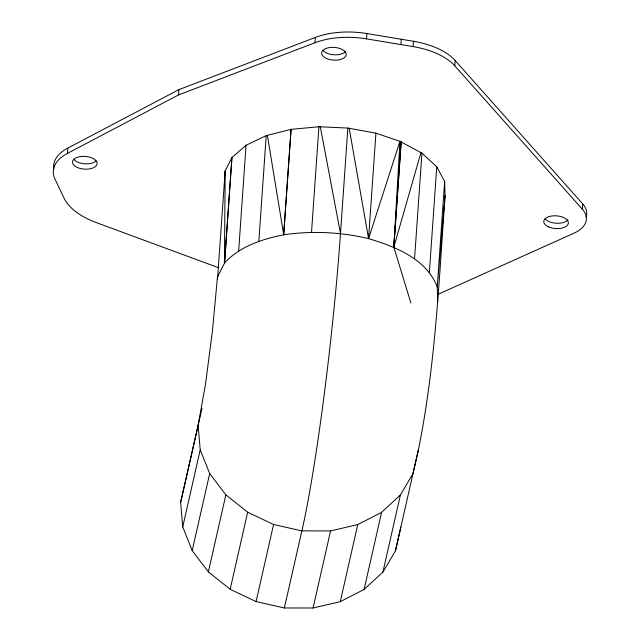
<?xml version="1.0" encoding="UTF-8"?>
<svg xmlns="http://www.w3.org/2000/svg" width="640" height="640" viewBox="0 0 640 640"><rect width="100%" height="100%" fill="white"/><g stroke="black" fill="none" stroke-linecap="round" stroke-linejoin="round"><path stroke-width="0.96" d="M395.448 550.832L418.344 450.048C435.376 366.552 438.952 281.096 445.064 196.336L444.648 181.464L436.76 166.728L421.936 153.176L399.968 141.32L375.92 133.16L347.856 128.048L318.92 126.752L291.072 129.344L266.216 135.664L246.048 145.28L231.928 157.544L225.176 170.912L224.424 263.328L217.472 277.008L212.472 330.616L205.528 384.104L198.128 425.28L180.64 502.36L182.736 526.912L192.2 550.632L208.376 571.912L230.168 589.288L256.088 601.592L284.368 607.968L313.08 608L340.272 601.672L364.096 589.424L382.912 572.08L395.448 550.832L400.856 527.128M410.92 303.064L393.816 247.168L399.968 141.32L368.56 238.616C340.76 232.032 311.976 230.64 283.704 234.784C262.072 239.168 239.928 246.248 224.568 262.96L231.928 157.544L224.568 262.96M437.688 301.776L437.28 286.88C426.216 258.696 395.432 246.72 368.56 238.616L375.92 133.16M393.824 247.24L401.184 141.736L393.816 247.168L420.944 152.632M218.12 267.568L96.456 222.64A72.752 37.56 4 0 1 64.024 198.112L54.944 179A55.64 28.728 4 0 1 67.464 153.384L67.832 148.064L178.912 89.616L315.36 37.432A60.152 31.056 4 0 1 366.896 33.552L413.472 41.288A61.112 31.552 4 0 1 455.192 60.544L582.696 203.88A40.96 21.144 4 0 1 586.128 216.984M67.464 153.384L178.544 94.928L178.912 89.616M225.176 170.912L217.528 278.992M238.68 250.712L246.048 145.28M258.848 241.104L266.216 135.664M283.664 234.848L291.072 129.344L283.704 234.784L267.408 135.368M178.544 94.928L314.984 42.744L315.36 37.432M311.528 232.2L318.92 126.752M284.368 607.968L301.856 530.888A218.36 15.24 -83.6 0 0 340.488 233.488L347.856 128.048M314.984 42.744A60.152 31.056 4 0 1 366.52 38.864L366.896 33.552M400.888 44.576L401.256 39.264M438.312 294.192L573.92 233.208A40.96 21.144 4 0 0 582.32 209.192L454.824 65.856A61.112 31.552 4 0 0 413.096 46.608L413.472 41.288M414.568 258.616L421.936 153.176M429.392 272.16L436.76 166.728M444.648 181.464L437.24 287.264L445.04 195.64M454.824 65.856L455.192 60.544M582.32 209.192L582.696 203.88M202.016 408.208L180.64 502.36M182.736 526.912L200.224 449.832L198.128 425.28M192.2 550.632L209.688 473.552L200.224 449.832M208.376 571.912L225.864 494.824L209.688 473.552M230.168 589.288L247.656 512.208L225.864 494.824M256.088 601.592L273.576 524.504L247.656 512.208M313.08 608L330.568 530.92L357.76 524.592L381.584 512.336L400.4 495L412.944 473.752L418.344 450.048M340.272 601.672L357.76 524.592M364.096 589.424L381.584 512.336M382.912 572.08L400.4 495M330.568 530.92L301.856 530.888L273.576 524.504M366.52 38.864L413.096 46.608M320.312 126.808L340.488 233.488M349.208 128.296L368.56 238.616M224.84 171.568L224.952 175.544M567.888 219.84A12.344 6.376 4 0 1 556.608 223.28A12.344 6.376 4 0 1 545.128 218.832M96.16 160.888A12.344 6.376 4 0 1 84.784 163.816A12.344 6.376 4 0 1 73.84 159.4M53.824 168.984A55.64 28.728 4 0 1 67.832 148.064M345.696 51.376A12.344 6.376 4 0 1 334.416 54.816A12.344 6.376 4 0 1 322.936 50.368M548.704 226.944A12.344 6.376 4 0 0 568.304 223.576A12.344 6.376 4 0 0 551.208 216.088A12.344 6.376 4 0 0 548.704 226.944M77.416 167.512A12.344 6.376 4 0 0 97.024 164.144A12.344 6.376 4 0 0 79.92 156.656A12.344 6.376 4 0 0 77.416 167.512M326.512 58.48A12.344 6.376 4 0 0 346.12 55.12A12.344 6.376 4 0 0 329.024 47.632A12.344 6.376 4 0 0 326.512 58.48"/></g></svg>
